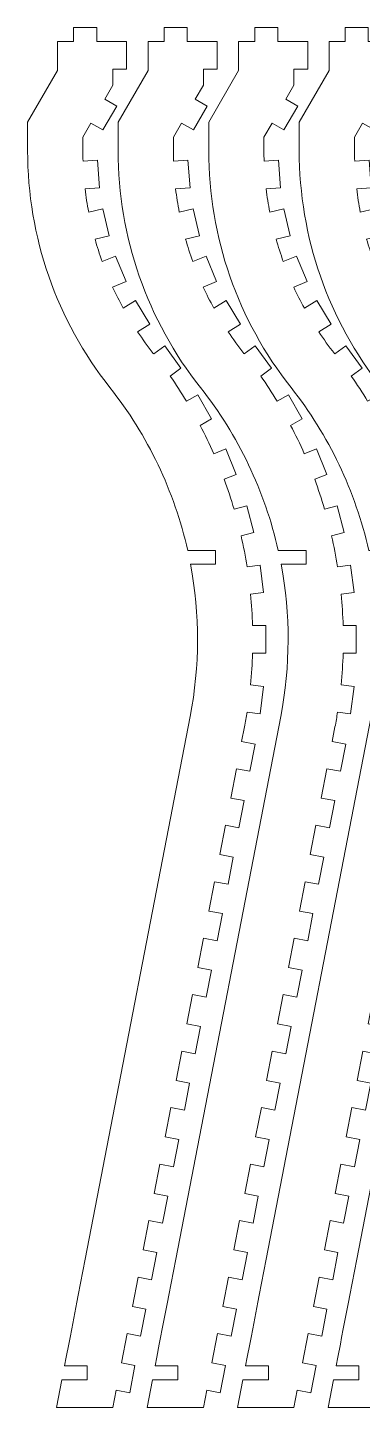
# Model space of a CAD drawing. Header units: millimetres. Extents: x -251 to 251, y -264 to 264.
# Drawn here: x -251.4 to -178.7, y -35.9 to 263.6 of the extents above; entities that cross this region are included whole.
import ezdxf

# ---------------------------------------------------------------- set-up
doc = ezdxf.new("R2010")
doc.units = ezdxf.units.MM
doc.header["$MEASUREMENT"] = 0
doc.layers.add('Camada 1', color=7, linetype='Continuous')

msp = doc.modelspace()

# ---------------------------------------------------------------- linework, layer by layer
at = {"layer": 'Camada 1', "lineweight": 20}
for points in [[(-202.5555, 133.7654), (-202.6234, 136.0421), (-202.769, 138.3157), (-202.9921, 140.5824), (-202.9921, 140.5824), (-202.9921, 140.5824), (-200.1659, 140.9465), (-200.1659, 140.9465), (-200.1659, 140.9465), (-200.1659, 140.9465), (-200.9325, 146.8973), (-200.9325, 146.8973), (-200.9325, 146.8973), (-200.9325, 146.8973), (-203.7587, 146.5333), (-203.7587, 146.5333), (-203.7587, 146.5333), (-204.1173, 148.7825), (-204.5527, 151.0188), (-205.0641, 153.2384), (-205.0641, 153.2384), (-205.0641, 153.2384), (-202.3078, 153.9611), (-202.3078, 153.9611), (-202.3078, 153.9611), (-202.3078, 153.9611), (-203.8297, 159.7649), (-203.8297, 159.7649), (-203.8297, 159.7649), (-203.8297, 159.7649), (-206.586, 159.0421), (-206.586, 159.0421), (-206.586, 159.0421), (-207.2296, 161.227), (-207.9476, 163.3892), (-208.7388, 165.525), (-208.7388, 165.525), (-208.7388, 165.525), (-206.0976, 166.5946), (-206.0976, 166.5946), (-206.0976, 166.5946), (-206.0976, 166.5946), (-208.3498, 172.1559), (-208.3498, 172.1559), (-208.3498, 172.1559), (-208.3498, 172.1559), (-210.9909, 171.0863), (-210.9909, 171.0863), (-210.9909, 171.0863), (-211.9088, 173.1708), (-212.8977, 175.2234), (-213.9557, 177.2404), (-213.9557, 177.2404), (-213.9557, 177.2404), (-211.4732, 178.6392), (-211.4732, 178.6392), (-211.4732, 178.6392), (-211.4732, 178.6392), (-214.4185, 183.8665), (-214.4185, 183.8665), (-214.4185, 183.8665), (-214.4185, 183.8665), (-216.9011, 182.4677), (-216.9011, 182.4677), (-216.9011, 182.4677), (-218.022, 184.3244), (-219.203, 186.1443), (-220.4422, 187.9242), (-220.4422, 187.9242), (-220.4422, 187.9242), (-218.1136, 189.6183), (-218.1136, 189.6183), (-218.1136, 189.6183), (-218.1136, 189.6183), (-221.6433, 194.4702), (-221.6433, 194.4702), (-221.6433, 194.4702), (-221.6433, 194.4702), (-224.0168, 192.7435), (-224.0168, 192.7435), (-224.0168, 192.7435), (-224.0491, 192.7845), (-224.0815, 192.8254), (-224.1139, 192.8664), (-224.1139, 192.8664), (-225.3139, 194.3818), (-226.4514, 195.9457), (-227.5234, 197.5542), (-227.5234, 197.5542), (-227.5234, 197.5542), (-224.8464, 199.1788), (-224.8464, 199.1788), (-224.8464, 199.1788), (-224.8464, 199.1788), (-227.9593, 204.3081), (-227.9593, 204.3081), (-227.9593, 204.3081), (-227.9593, 204.3081), (-230.6363, 202.6836), (-230.6363, 202.6836), (-230.6363, 202.6836), (-231.4589, 204.1785), (-232.2273, 205.7027), (-232.9398, 207.2531), (-232.9398, 207.2531), (-232.9398, 207.2531), (-230.0417, 208.439), (-230.0417, 208.439), (-230.0417, 208.439), (-230.0417, 208.439), (-232.3139, 213.9921), (-232.3139, 213.9921), (-232.3139, 213.9921), (-232.3139, 213.9921), (-235.212, 212.8063), (-235.212, 212.8063), (-235.212, 212.8063), (-235.7907, 214.4115), (-236.3111, 216.0371), (-236.7723, 217.68), (-236.7723, 217.68), (-236.7723, 217.68), (-233.7244, 218.3978), (-233.7244, 218.3978), (-233.7244, 218.3978), (-233.7244, 218.3978), (-235.0999, 224.238), (-235.0999, 224.238), (-235.0999, 224.238), (-235.0999, 224.238), (-238.1478, 223.5202), (-238.1478, 223.5202), (-238.1478, 223.5202), (-238.4683, 225.1962), (-238.728, 226.8832), (-238.9266, 228.5779), (-238.9266, 228.5779), (-238.9266, 228.5779), (-235.8038, 228.8102), (-235.8038, 228.8102), (-235.8038, 228.8102), (-235.8038, 228.8102), (-236.2488, 234.7936), (-236.2488, 234.7936), (-236.2488, 234.7936), (-236.2488, 234.7936), (-239.3715, 234.5614), (-239.3715, 234.5614), (-239.3715, 234.5614), (-239.3954, 235.3124), (-239.4074, 236.0636), (-239.4074, 236.815), (-239.4074, 236.815), (-239.4074, 236.815), (-239.4074, 239.815), (-239.4074, 239.815), (-239.4074, 239.815), (-239.4074, 239.815), (-237.6574, 242.8461), (-237.6574, 242.8461), (-237.6574, 242.8461), (-237.6574, 242.8461), (-235.0593, 241.3461), (-235.0593, 241.3461), (-235.0593, 241.3461), (-235.0593, 241.3461), (-232.0593, 246.5422), (-232.0593, 246.5422), (-232.0593, 246.5422), (-232.0593, 246.5422), (-234.6574, 248.0422), (-234.6574, 248.0422), (-234.6574, 248.0422), (-234.6574, 248.0422), (-232.9074, 251.0733), (-232.9074, 251.0733), (-232.9074, 251.0733), (-232.9074, 251.0733), (-232.9074, 254.5733), (-232.9074, 254.5733), (-232.9074, 254.5733), (-232.9074, 254.5733), (-229.9074, 254.5733), (-229.9074, 254.5733), (-229.9074, 254.5733), (-229.9074, 254.5733), (-229.9074, 260.5733), (-229.9074, 260.5733), (-229.9074, 260.5733), (-229.9074, 260.5733), (-236.4074, 260.5733), (-236.4074, 260.5733), (-236.4074, 260.5733), (-236.4074, 260.5733), (-236.4074, 263.5733), (-236.4074, 263.5733), (-236.4074, 263.5733), (-236.4074, 263.5733), (-241.4074, 263.5733), (-241.4074, 263.5733), (-241.4074, 263.5733), (-241.4074, 263.5733), (-241.4074, 260.5733), (-241.4074, 260.5733), (-241.4074, 260.5733), (-241.4074, 260.5733), (-244.9074, 260.5733), (-244.9074, 260.5733), (-244.9074, 260.5733), (-244.9074, 260.5733), (-244.9074, 254.2887), (-244.9074, 254.2887), (-244.9074, 254.2887), (-244.9074, 254.2887), (-251.4074, 243.0304), (-251.4074, 243.0304), (-251.4074, 243.0304), (-251.4074, 243.0304), (-251.4074, 236.815), (-251.4074, 236.815), (-251.4074, 236.815), (-251.4074, 218.1563), (-245.1048, 200.0447), (-233.5216, 185.4168), (-233.5216, 185.4168), (-225.3145, 175.0525), (-219.548, 162.9722), (-216.6506, 150.0733), (-216.6506, 150.0733), (-216.6506, 150.0733), (-210.589, 150.0733), (-210.589, 150.0733), (-210.589, 150.0733), (-210.589, 150.0733), (-210.589, 147.0733), (-210.589, 147.0733), (-210.589, 147.0733), (-210.589, 147.0733), (-216.0313, 147.0728), (-216.0313, 147.0728), (-216.0313, 147.0728), (-213.9773, 136.1663), (-214.005, 124.9696), (-216.1129, 114.0733), (-216.1129, 114.0733), (-216.1129, 114.0733), (-238.903, -3.738), (-238.903, -3.738), (-238.903, -3.738), (-238.903, -3.738), (-240.4168, -11.5635), (-240.4168, -11.5635), (-240.4168, -11.5635), (-240.4168, -11.5635), (-240.7157, -13.1086), (-240.7157, -13.1086), (-240.7157, -13.1086), (-240.7157, -13.1086), (-241.8324, -18.8808), (-241.8324, -18.8808), (-241.8324, -18.8808), (-241.8324, -18.8808), (-242.1941, -20.7507), (-242.1941, -20.7507), (-242.1941, -20.7507), (-242.1941, -20.7507), (-242.4747, -22.2012), (-242.4747, -22.2012), (-242.4747, -22.2012), (-242.4747, -22.2012), (-243.019, -25.0148), (-243.019, -25.0148), (-243.019, -25.0148), (-243.019, -25.0148), (-243.3888, -26.9267), (-243.3888, -26.9267), (-243.3888, -26.9267), (-243.3888, -26.9267), (-238.4544, -26.9267), (-238.4544, -26.9267), (-238.4544, -26.9267), (-238.4544, -26.9267), (-238.4544, -29.9267), (-238.4544, -29.9267), (-238.4544, -29.9267), (-238.4544, -29.9267), (-243.9692, -29.9267), (-243.9692, -29.9267), (-243.9692, -29.9267), (-243.9692, -29.9267), (-245.1299, -35.9267), (-245.1299, -35.9267), (-245.1299, -35.9267), (-245.1299, -35.9267), (-232.9074, -35.9267), (-232.9074, -35.9267), (-232.9074, -35.9267), (-232.9074, -35.9267), (-232.1799, -32.1661), (-232.1799, -32.1661), (-232.1799, -32.1661), (-232.1799, -32.1661), (-229.2345, -32.7359), (-229.2345, -32.7359), (-229.2345, -32.7359), (-229.2345, -32.7359), (-228.095, -26.8451), (-228.095, -26.8451), (-228.095, -26.8451), (-228.095, -26.8451), (-231.0404, -26.2753), (-231.0404, -26.2753), (-231.0404, -26.2753), (-231.0404, -26.2753), (-229.8079, -19.9044), (-229.8079, -19.9044), (-229.8079, -19.9044), (-229.8079, -19.9044), (-226.8625, -20.4742), (-226.8625, -20.4742), (-226.8625, -20.4742), (-226.8625, -20.4742), (-225.723, -14.5834), (-225.723, -14.5834), (-225.723, -14.5834), (-225.723, -14.5834), (-228.6684, -14.0136), (-228.6684, -14.0136), (-228.6684, -14.0136), (-228.6684, -14.0136), (-227.436, -7.6427), (-227.436, -7.6427), (-227.436, -7.6427), (-227.436, -7.6427), (-224.4906, -8.2125), (-224.4906, -8.2125), (-224.4906, -8.2125), (-224.4906, -8.2125), (-223.351, -2.3217), (-223.351, -2.3217), (-223.351, -2.3217), (-223.351, -2.3217), (-226.2964, -1.7519), (-226.2964, -1.7519), (-226.2964, -1.7519), (-226.2964, -1.7519), (-225.064, 4.619), (-225.064, 4.619), (-225.064, 4.619), (-225.064, 4.619), (-222.1186, 4.0492), (-222.1186, 4.0492), (-222.1186, 4.0492), (-222.1186, 4.0492), (-220.979, 9.94), (-220.979, 9.94), (-220.979, 9.94), (-220.979, 9.94), (-223.9244, 10.5098), (-223.9244, 10.5098), (-223.9244, 10.5098), (-223.9244, 10.5098), (-222.692, 16.8807), (-222.692, 16.8807), (-222.692, 16.8807), (-222.692, 16.8807), (-219.7466, 16.3109), (-219.7466, 16.3109), (-219.7466, 16.3109), (-219.7466, 16.3109), (-218.607, 22.2017), (-218.607, 22.2017), (-218.607, 22.2017), (-218.607, 22.2017), (-221.5524, 22.7715), (-221.5524, 22.7715), (-221.5524, 22.7715), (-221.5524, 22.7715), (-220.32, 29.1424), (-220.32, 29.1424), (-220.32, 29.1424), (-220.32, 29.1424), (-217.3746, 28.5726), (-217.3746, 28.5726), (-217.3746, 28.5726), (-217.3746, 28.5726), (-216.2351, 34.4634), (-216.2351, 34.4634), (-216.2351, 34.4634), (-216.2351, 34.4634), (-219.1804, 35.0332), (-219.1804, 35.0332), (-219.1804, 35.0332), (-219.1804, 35.0332), (-217.948, 41.4041), (-217.948, 41.4041), (-217.948, 41.4041), (-217.948, 41.4041), (-215.0026, 40.8343), (-215.0026, 40.8343), (-215.0026, 40.8343), (-215.0026, 40.8343), (-213.8631, 46.7251), (-213.8631, 46.7251), (-213.8631, 46.7251), (-213.8631, 46.7251), (-216.8085, 47.2949), (-216.8085, 47.2949), (-216.8085, 47.2949), (-216.8085, 47.2949), (-215.576, 53.6658), (-215.576, 53.6658), (-215.576, 53.6658), (-215.576, 53.6658), (-212.6306, 53.096), (-212.6306, 53.096), (-212.6306, 53.096), (-212.6306, 53.096), (-211.4911, 58.9868), (-211.4911, 58.9868), (-211.4911, 58.9868), (-211.4911, 58.9868), (-214.4365, 59.5566), (-214.4365, 59.5566), (-214.4365, 59.5566), (-214.4365, 59.5566), (-213.2041, 65.9275), (-213.2041, 65.9275), (-213.2041, 65.9275), (-213.2041, 65.9275), (-210.2587, 65.3577), (-210.2587, 65.3577), (-210.2587, 65.3577), (-210.2587, 65.3577), (-209.1191, 71.2485), (-209.1191, 71.2485), (-209.1191, 71.2485), (-209.1191, 71.2485), (-212.0645, 71.8183), (-212.0645, 71.8183), (-212.0645, 71.8183), (-212.0645, 71.8183), (-210.8321, 78.1892), (-210.8321, 78.1892), (-210.8321, 78.1892), (-210.8321, 78.1892), (-207.8867, 77.6194), (-207.8867, 77.6194), (-207.8867, 77.6194), (-207.8867, 77.6194), (-206.7471, 83.5102), (-206.7471, 83.5102), (-206.7471, 83.5102), (-206.7471, 83.5102), (-209.6925, 84.08), (-209.6925, 84.08), (-209.6925, 84.08), (-209.6925, 84.08), (-208.4601, 90.4509), (-208.4601, 90.4509), (-208.4601, 90.4509), (-208.4601, 90.4509), (-205.5147, 89.8811), (-205.5147, 89.8811), (-205.5147, 89.8811), (-205.5147, 89.8811), (-204.3751, 95.7719), (-204.3751, 95.7719), (-204.3751, 95.7719), (-204.3751, 95.7719), (-207.3205, 96.3417), (-207.3205, 96.3417), (-207.3205, 96.3417), (-207.3205, 96.3417), (-206.0881, 102.7126), (-206.0881, 102.7126), (-206.0881, 102.7126), (-206.0881, 102.7126), (-203.1427, 102.1428), (-203.1427, 102.1428), (-203.1427, 102.1428), (-203.1427, 102.1428), (-202.0032, 108.0336), (-202.0032, 108.0336), (-202.0032, 108.0336), (-202.0032, 108.0336), (-204.9485, 108.6033), (-204.9485, 108.6033), (-204.9485, 108.6033), (-204.9485, 108.6033), (-204.3313, 111.7942), (-204.3313, 111.7942), (-204.3313, 111.7942), (-204.1253, 112.859), (-203.9367, 113.9271), (-203.7654, 114.9981), (-203.7654, 114.9981), (-203.7654, 114.9981), (-200.9394, 114.6328), (-200.9394, 114.6328), (-200.9394, 114.6328), (-200.9394, 114.6328), (-200.1703, 120.5833), (-200.1703, 120.5833), (-200.1703, 120.5833), (-200.1703, 120.5833), (-202.9963, 120.9486), (-202.9963, 120.9486), (-202.9963, 120.9486), (-202.7722, 123.2152), (-202.6256, 125.4888), (-202.5568, 127.7654), (-202.5568, 127.7654), (-202.5568, 127.7654), (-199.7073, 127.7648), (-199.7073, 127.7648), (-199.7073, 127.7648), (-199.7073, 127.7648), (-199.706, 133.7648), (-199.706, 133.7648), (-199.706, 133.7648), (-199.706, 133.7648), (-202.5555, 133.7654), (-202.5555, 133.7654)], [(-182.8988, 133.7654), (-182.9667, 136.0421), (-183.1123, 138.3157), (-183.3354, 140.5824), (-183.3354, 140.5824), (-183.3354, 140.5824), (-180.5092, 140.9465), (-180.5092, 140.9465), (-180.5092, 140.9465), (-180.5092, 140.9465), (-181.2758, 146.8973), (-181.2758, 146.8973), (-181.2758, 146.8973), (-181.2758, 146.8973), (-184.102, 146.5333), (-184.102, 146.5333), (-184.102, 146.5333), (-184.4606, 148.7825), (-184.896, 151.0188), (-185.4074, 153.2384), (-185.4074, 153.2384), (-185.4074, 153.2384), (-182.6511, 153.9611), (-182.6511, 153.9611), (-182.6511, 153.9611), (-182.6511, 153.9611), (-184.173, 159.7649), (-184.173, 159.7649), (-184.173, 159.7649), (-184.173, 159.7649), (-186.9293, 159.0421), (-186.9293, 159.0421), (-186.9293, 159.0421), (-187.5729, 161.227), (-188.2909, 163.3892), (-189.0821, 165.525), (-189.0821, 165.525), (-189.0821, 165.525), (-186.4409, 166.5946), (-186.4409, 166.5946), (-186.4409, 166.5946), (-186.4409, 166.5946), (-188.6931, 172.1559), (-188.6931, 172.1559), (-188.6931, 172.1559), (-188.6931, 172.1559), (-191.3342, 171.0863), (-191.3342, 171.0863), (-191.3342, 171.0863), (-192.2521, 173.1708), (-193.241, 175.2234), (-194.299, 177.2404), (-194.299, 177.2404), (-194.299, 177.2404), (-191.8165, 178.6392), (-191.8165, 178.6392), (-191.8165, 178.6392), (-191.8165, 178.6392), (-194.7618, 183.8665), (-194.7618, 183.8665), (-194.7618, 183.8665), (-194.7618, 183.8665), (-197.2444, 182.4677), (-197.2444, 182.4677), (-197.2444, 182.4677), (-198.3653, 184.3244), (-199.5463, 186.1443), (-200.7855, 187.9242), (-200.7855, 187.9242), (-200.7855, 187.9242), (-198.4569, 189.6183), (-198.4569, 189.6183), (-198.4569, 189.6183), (-198.4569, 189.6183), (-201.9866, 194.4702), (-201.9866, 194.4702), (-201.9866, 194.4702), (-201.9866, 194.4702), (-204.3601, 192.7435), (-204.3601, 192.7435), (-204.3601, 192.7435), (-204.3924, 192.7845), (-204.4248, 192.8254), (-204.4572, 192.8664), (-204.4572, 192.8664), (-205.6572, 194.3818), (-206.7947, 195.9457), (-207.8667, 197.5542), (-207.8667, 197.5542), (-207.8667, 197.5542), (-205.1897, 199.1788), (-205.1897, 199.1788), (-205.1897, 199.1788), (-205.1897, 199.1788), (-208.3026, 204.3081), (-208.3026, 204.3081), (-208.3026, 204.3081), (-208.3026, 204.3081), (-210.9796, 202.6836), (-210.9796, 202.6836), (-210.9796, 202.6836), (-211.8022, 204.1785), (-212.5706, 205.7027), (-213.2831, 207.2531), (-213.2831, 207.2531), (-213.2831, 207.2531), (-210.385, 208.439), (-210.385, 208.439), (-210.385, 208.439), (-210.385, 208.439), (-212.6572, 213.9921), (-212.6572, 213.9921), (-212.6572, 213.9921), (-212.6572, 213.9921), (-215.5553, 212.8063), (-215.5553, 212.8063), (-215.5553, 212.8063), (-216.134, 214.4115), (-216.6544, 216.0371), (-217.1156, 217.68), (-217.1156, 217.68), (-217.1156, 217.68), (-214.0677, 218.3978), (-214.0677, 218.3978), (-214.0677, 218.3978), (-214.0677, 218.3978), (-215.4432, 224.238), (-215.4432, 224.238), (-215.4432, 224.238), (-215.4432, 224.238), (-218.4911, 223.5202), (-218.4911, 223.5202), (-218.4911, 223.5202), (-218.8116, 225.1962), (-219.0713, 226.8832), (-219.2699, 228.5779), (-219.2699, 228.5779), (-219.2699, 228.5779), (-216.1471, 228.8102), (-216.1471, 228.8102), (-216.1471, 228.8102), (-216.1471, 228.8102), (-216.5921, 234.7936), (-216.5921, 234.7936), (-216.5921, 234.7936), (-216.5921, 234.7936), (-219.7148, 234.5614), (-219.7148, 234.5614), (-219.7148, 234.5614), (-219.7387, 235.3124), (-219.7507, 236.0636), (-219.7507, 236.815), (-219.7507, 236.815), (-219.7507, 236.815), (-219.7507, 239.815), (-219.7507, 239.815), (-219.7507, 239.815), (-219.7507, 239.815), (-218.0007, 242.8461), (-218.0007, 242.8461), (-218.0007, 242.8461), (-218.0007, 242.8461), (-215.4026, 241.3461), (-215.4026, 241.3461), (-215.4026, 241.3461), (-215.4026, 241.3461), (-212.4026, 246.5422), (-212.4026, 246.5422), (-212.4026, 246.5422), (-212.4026, 246.5422), (-215.0007, 248.0422), (-215.0007, 248.0422), (-215.0007, 248.0422), (-215.0007, 248.0422), (-213.2507, 251.0733), (-213.2507, 251.0733), (-213.2507, 251.0733), (-213.2507, 251.0733), (-213.2507, 254.5733), (-213.2507, 254.5733), (-213.2507, 254.5733), (-213.2507, 254.5733), (-210.2507, 254.5733), (-210.2507, 254.5733), (-210.2507, 254.5733), (-210.2507, 254.5733), (-210.2507, 260.5733), (-210.2507, 260.5733), (-210.2507, 260.5733), (-210.2507, 260.5733), (-216.7507, 260.5733), (-216.7507, 260.5733), (-216.7507, 260.5733), (-216.7507, 260.5733), (-216.7507, 263.5733), (-216.7507, 263.5733), (-216.7507, 263.5733), (-216.7507, 263.5733), (-221.7507, 263.5733), (-221.7507, 263.5733), (-221.7507, 263.5733), (-221.7507, 263.5733), (-221.7507, 260.5733), (-221.7507, 260.5733), (-221.7507, 260.5733), (-221.7507, 260.5733), (-225.2507, 260.5733), (-225.2507, 260.5733), (-225.2507, 260.5733), (-225.2507, 260.5733), (-225.2507, 254.2887), (-225.2507, 254.2887), (-225.2507, 254.2887), (-225.2507, 254.2887), (-231.7507, 243.0304), (-231.7507, 243.0304), (-231.7507, 243.0304), (-231.7507, 243.0304), (-231.7507, 236.815), (-231.7507, 236.815), (-231.7507, 236.815), (-231.7507, 218.1563), (-225.4481, 200.0447), (-213.8649, 185.4168), (-213.8649, 185.4168), (-205.6578, 175.0525), (-199.8913, 162.9722), (-196.9939, 150.0733), (-196.9939, 150.0733), (-196.9939, 150.0733), (-190.9323, 150.0733), (-190.9323, 150.0733), (-190.9323, 150.0733), (-190.9323, 150.0733), (-190.9323, 147.0733), (-190.9323, 147.0733), (-190.9323, 147.0733), (-190.9323, 147.0733), (-196.3746, 147.0728), (-196.3746, 147.0728), (-196.3746, 147.0728), (-194.3206, 136.1663), (-194.3483, 124.9696), (-196.4562, 114.0733), (-196.4562, 114.0733), (-196.4562, 114.0733), (-219.2463, -3.738), (-219.2463, -3.738), (-219.2463, -3.738), (-219.2463, -3.738), (-220.7601, -11.5635), (-220.7601, -11.5635), (-220.7601, -11.5635), (-220.7601, -11.5635), (-221.059, -13.1086), (-221.059, -13.1086), (-221.059, -13.1086), (-221.059, -13.1086), (-222.1757, -18.8808), (-222.1757, -18.8808), (-222.1757, -18.8808), (-222.1757, -18.8808), (-222.5374, -20.7507), (-222.5374, -20.7507), (-222.5374, -20.7507), (-222.5374, -20.7507), (-222.818, -22.2012), (-222.818, -22.2012), (-222.818, -22.2012), (-222.818, -22.2012), (-223.3623, -25.0148), (-223.3623, -25.0148), (-223.3623, -25.0148), (-223.3623, -25.0148), (-223.7321, -26.9267), (-223.7321, -26.9267), (-223.7321, -26.9267), (-223.7321, -26.9267), (-218.7977, -26.9267), (-218.7977, -26.9267), (-218.7977, -26.9267), (-218.7977, -26.9267), (-218.7977, -29.9267), (-218.7977, -29.9267), (-218.7977, -29.9267), (-218.7977, -29.9267), (-224.3125, -29.9267), (-224.3125, -29.9267), (-224.3125, -29.9267), (-224.3125, -29.9267), (-225.4732, -35.9267), (-225.4732, -35.9267), (-225.4732, -35.9267), (-225.4732, -35.9267), (-213.2507, -35.9267), (-213.2507, -35.9267), (-213.2507, -35.9267), (-213.2507, -35.9267), (-212.5232, -32.1661), (-212.5232, -32.1661), (-212.5232, -32.1661), (-212.5232, -32.1661), (-209.5778, -32.7359), (-209.5778, -32.7359), (-209.5778, -32.7359), (-209.5778, -32.7359), (-208.4383, -26.8451), (-208.4383, -26.8451), (-208.4383, -26.8451), (-208.4383, -26.8451), (-211.3837, -26.2753), (-211.3837, -26.2753), (-211.3837, -26.2753), (-211.3837, -26.2753), (-210.1512, -19.9044), (-210.1512, -19.9044), (-210.1512, -19.9044), (-210.1512, -19.9044), (-207.2058, -20.4742), (-207.2058, -20.4742), (-207.2058, -20.4742), (-207.2058, -20.4742), (-206.0663, -14.5834), (-206.0663, -14.5834), (-206.0663, -14.5834), (-206.0663, -14.5834), (-209.0117, -14.0136), (-209.0117, -14.0136), (-209.0117, -14.0136), (-209.0117, -14.0136), (-207.7793, -7.6427), (-207.7793, -7.6427), (-207.7793, -7.6427), (-207.7793, -7.6427), (-204.8339, -8.2125), (-204.8339, -8.2125), (-204.8339, -8.2125), (-204.8339, -8.2125), (-203.6943, -2.3217), (-203.6943, -2.3217), (-203.6943, -2.3217), (-203.6943, -2.3217), (-206.6397, -1.7519), (-206.6397, -1.7519), (-206.6397, -1.7519), (-206.6397, -1.7519), (-205.4073, 4.619), (-205.4073, 4.619), (-205.4073, 4.619), (-205.4073, 4.619), (-202.4619, 4.0492), (-202.4619, 4.0492), (-202.4619, 4.0492), (-202.4619, 4.0492), (-201.3223, 9.94), (-201.3223, 9.94), (-201.3223, 9.94), (-201.3223, 9.94), (-204.2677, 10.5098), (-204.2677, 10.5098), (-204.2677, 10.5098), (-204.2677, 10.5098), (-203.0353, 16.8807), (-203.0353, 16.8807), (-203.0353, 16.8807), (-203.0353, 16.8807), (-200.0899, 16.3109), (-200.0899, 16.3109), (-200.0899, 16.3109), (-200.0899, 16.3109), (-198.9503, 22.2017), (-198.9503, 22.2017), (-198.9503, 22.2017), (-198.9503, 22.2017), (-201.8957, 22.7715), (-201.8957, 22.7715), (-201.8957, 22.7715), (-201.8957, 22.7715), (-200.6633, 29.1424), (-200.6633, 29.1424), (-200.6633, 29.1424), (-200.6633, 29.1424), (-197.7179, 28.5726), (-197.7179, 28.5726), (-197.7179, 28.5726), (-197.7179, 28.5726), (-196.5784, 34.4634), (-196.5784, 34.4634), (-196.5784, 34.4634), (-196.5784, 34.4634), (-199.5237, 35.0332), (-199.5237, 35.0332), (-199.5237, 35.0332), (-199.5237, 35.0332), (-198.2913, 41.4041), (-198.2913, 41.4041), (-198.2913, 41.4041), (-198.2913, 41.4041), (-195.3459, 40.8343), (-195.3459, 40.8343), (-195.3459, 40.8343), (-195.3459, 40.8343), (-194.2064, 46.7251), (-194.2064, 46.7251), (-194.2064, 46.7251), (-194.2064, 46.7251), (-197.1518, 47.2949), (-197.1518, 47.2949), (-197.1518, 47.2949), (-197.1518, 47.2949), (-195.9193, 53.6658), (-195.9193, 53.6658), (-195.9193, 53.6658), (-195.9193, 53.6658), (-192.9739, 53.096), (-192.9739, 53.096), (-192.9739, 53.096), (-192.9739, 53.096), (-191.8344, 58.9868), (-191.8344, 58.9868), (-191.8344, 58.9868), (-191.8344, 58.9868), (-194.7798, 59.5566), (-194.7798, 59.5566), (-194.7798, 59.5566), (-194.7798, 59.5566), (-193.5474, 65.9275), (-193.5474, 65.9275), (-193.5474, 65.9275), (-193.5474, 65.9275), (-190.602, 65.3577), (-190.602, 65.3577), (-190.602, 65.3577), (-190.602, 65.3577), (-189.4624, 71.2485), (-189.4624, 71.2485), (-189.4624, 71.2485), (-189.4624, 71.2485), (-192.4078, 71.8183), (-192.4078, 71.8183), (-192.4078, 71.8183), (-192.4078, 71.8183), (-191.1754, 78.1892), (-191.1754, 78.1892), (-191.1754, 78.1892), (-191.1754, 78.1892), (-188.23, 77.6194), (-188.23, 77.6194), (-188.23, 77.6194), (-188.23, 77.6194), (-187.0904, 83.5102), (-187.0904, 83.5102), (-187.0904, 83.5102), (-187.0904, 83.5102), (-190.0358, 84.08), (-190.0358, 84.08), (-190.0358, 84.08), (-190.0358, 84.08), (-188.8034, 90.4509), (-188.8034, 90.4509), (-188.8034, 90.4509), (-188.8034, 90.4509), (-185.858, 89.8811), (-185.858, 89.8811), (-185.858, 89.8811), (-185.858, 89.8811), (-184.7184, 95.7719), (-184.7184, 95.7719), (-184.7184, 95.7719), (-184.7184, 95.7719), (-187.6638, 96.3417), (-187.6638, 96.3417), (-187.6638, 96.3417), (-187.6638, 96.3417), (-186.4314, 102.7126), (-186.4314, 102.7126), (-186.4314, 102.7126), (-186.4314, 102.7126), (-183.486, 102.1428), (-183.486, 102.1428), (-183.486, 102.1428), (-183.486, 102.1428), (-182.3465, 108.0336), (-182.3465, 108.0336), (-182.3465, 108.0336), (-182.3465, 108.0336), (-185.2918, 108.6033), (-185.2918, 108.6033), (-185.2918, 108.6033), (-185.2918, 108.6033), (-184.6746, 111.7942), (-184.6746, 111.7942), (-184.6746, 111.7942), (-184.4686, 112.859), (-184.28, 113.9271), (-184.1087, 114.9981), (-184.1087, 114.9981), (-184.1087, 114.9981), (-181.2827, 114.6328), (-181.2827, 114.6328), (-181.2827, 114.6328), (-181.2827, 114.6328), (-180.5136, 120.5833), (-180.5136, 120.5833), (-180.5136, 120.5833), (-180.5136, 120.5833), (-183.3396, 120.9486), (-183.3396, 120.9486), (-183.3396, 120.9486), (-183.1155, 123.2152), (-182.9689, 125.4888), (-182.9001, 127.7654), (-182.9001, 127.7654), (-182.9001, 127.7654), (-180.0506, 127.7648), (-180.0506, 127.7648), (-180.0506, 127.7648), (-180.0506, 127.7648), (-180.0493, 133.7648), (-180.0493, 133.7648), (-180.0493, 133.7648), (-180.0493, 133.7648), (-182.8988, 133.7654), (-182.8988, 133.7654)], [(-163.2421, 133.7654), (-163.31, 136.0421), (-163.4556, 138.3157), (-163.6787, 140.5824), (-163.6787, 140.5824), (-163.6787, 140.5824), (-160.8525, 140.9465), (-160.8525, 140.9465), (-160.8525, 140.9465), (-160.8525, 140.9465), (-161.6191, 146.8973), (-161.6191, 146.8973), (-161.6191, 146.8973), (-161.6191, 146.8973), (-164.4453, 146.5333), (-164.4453, 146.5333), (-164.4453, 146.5333), (-164.8039, 148.7825), (-165.2393, 151.0188), (-165.7507, 153.2384), (-165.7507, 153.2384), (-165.7507, 153.2384), (-162.9944, 153.9611), (-162.9944, 153.9611), (-162.9944, 153.9611), (-162.9944, 153.9611), (-164.5163, 159.7649), (-164.5163, 159.7649), (-164.5163, 159.7649), (-164.5163, 159.7649), (-167.2726, 159.0421), (-167.2726, 159.0421), (-167.2726, 159.0421), (-167.9162, 161.227), (-168.6342, 163.3892), (-169.4254, 165.525), (-169.4254, 165.525), (-169.4254, 165.525), (-166.7842, 166.5946), (-166.7842, 166.5946), (-166.7842, 166.5946), (-166.7842, 166.5946), (-169.0364, 172.1559), (-169.0364, 172.1559), (-169.0364, 172.1559), (-169.0364, 172.1559), (-171.6775, 171.0863), (-171.6775, 171.0863), (-171.6775, 171.0863), (-172.5954, 173.1708), (-173.5843, 175.2234), (-174.6423, 177.2404), (-174.6423, 177.2404), (-174.6423, 177.2404), (-172.1598, 178.6392), (-172.1598, 178.6392), (-172.1598, 178.6392), (-172.1598, 178.6392), (-175.1051, 183.8665), (-175.1051, 183.8665), (-175.1051, 183.8665), (-175.1051, 183.8665), (-177.5877, 182.4677), (-177.5877, 182.4677), (-177.5877, 182.4677), (-178.7086, 184.3244), (-179.8896, 186.1443), (-181.1288, 187.9242), (-181.1288, 187.9242), (-181.1288, 187.9242), (-178.8002, 189.6183), (-178.8002, 189.6183), (-178.8002, 189.6183), (-178.8002, 189.6183), (-182.3299, 194.4702), (-182.3299, 194.4702), (-182.3299, 194.4702), (-182.3299, 194.4702), (-184.7034, 192.7435), (-184.7034, 192.7435), (-184.7034, 192.7435), (-184.7357, 192.7845), (-184.7681, 192.8254), (-184.8005, 192.8664), (-184.8005, 192.8664), (-186.0005, 194.3818), (-187.138, 195.9457), (-188.21, 197.5542), (-188.21, 197.5542), (-188.21, 197.5542), (-185.533, 199.1788), (-185.533, 199.1788), (-185.533, 199.1788), (-185.533, 199.1788), (-188.6459, 204.3081), (-188.6459, 204.3081), (-188.6459, 204.3081), (-188.6459, 204.3081), (-191.3229, 202.6836), (-191.3229, 202.6836), (-191.3229, 202.6836), (-192.1455, 204.1785), (-192.9139, 205.7027), (-193.6264, 207.2531), (-193.6264, 207.2531), (-193.6264, 207.2531), (-190.7283, 208.439), (-190.7283, 208.439), (-190.7283, 208.439), (-190.7283, 208.439), (-193.0005, 213.9921), (-193.0005, 213.9921), (-193.0005, 213.9921), (-193.0005, 213.9921), (-195.8986, 212.8063), (-195.8986, 212.8063), (-195.8986, 212.8063), (-196.4773, 214.4115), (-196.9977, 216.0371), (-197.4589, 217.68), (-197.4589, 217.68), (-197.4589, 217.68), (-194.411, 218.3978), (-194.411, 218.3978), (-194.411, 218.3978), (-194.411, 218.3978), (-195.7865, 224.238), (-195.7865, 224.238), (-195.7865, 224.238), (-195.7865, 224.238), (-198.8344, 223.5202), (-198.8344, 223.5202), (-198.8344, 223.5202), (-199.1549, 225.1962), (-199.4146, 226.8832), (-199.6132, 228.5779), (-199.6132, 228.5779), (-199.6132, 228.5779), (-196.4904, 228.8102), (-196.4904, 228.8102), (-196.4904, 228.8102), (-196.4904, 228.8102), (-196.9354, 234.7936), (-196.9354, 234.7936), (-196.9354, 234.7936), (-196.9354, 234.7936), (-200.0581, 234.5614), (-200.0581, 234.5614), (-200.0581, 234.5614), (-200.082, 235.3124), (-200.094, 236.0636), (-200.094, 236.815), (-200.094, 236.815), (-200.094, 236.815), (-200.094, 239.815), (-200.094, 239.815), (-200.094, 239.815), (-200.094, 239.815), (-198.344, 242.8461), (-198.344, 242.8461), (-198.344, 242.8461), (-198.344, 242.8461), (-195.7459, 241.3461), (-195.7459, 241.3461), (-195.7459, 241.3461), (-195.7459, 241.3461), (-192.7459, 246.5422), (-192.7459, 246.5422), (-192.7459, 246.5422), (-192.7459, 246.5422), (-195.344, 248.0422), (-195.344, 248.0422), (-195.344, 248.0422), (-195.344, 248.0422), (-193.594, 251.0733), (-193.594, 251.0733), (-193.594, 251.0733), (-193.594, 251.0733), (-193.594, 254.5733), (-193.594, 254.5733), (-193.594, 254.5733), (-193.594, 254.5733), (-190.594, 254.5733), (-190.594, 254.5733), (-190.594, 254.5733), (-190.594, 254.5733), (-190.594, 260.5733), (-190.594, 260.5733), (-190.594, 260.5733), (-190.594, 260.5733), (-197.094, 260.5733), (-197.094, 260.5733), (-197.094, 260.5733), (-197.094, 260.5733), (-197.094, 263.5733), (-197.094, 263.5733), (-197.094, 263.5733), (-197.094, 263.5733), (-202.094, 263.5733), (-202.094, 263.5733), (-202.094, 263.5733), (-202.094, 263.5733), (-202.094, 260.5733), (-202.094, 260.5733), (-202.094, 260.5733), (-202.094, 260.5733), (-205.594, 260.5733), (-205.594, 260.5733), (-205.594, 260.5733), (-205.594, 260.5733), (-205.594, 254.2887), (-205.594, 254.2887), (-205.594, 254.2887), (-205.594, 254.2887), (-212.094, 243.0304), (-212.094, 243.0304), (-212.094, 243.0304), (-212.094, 243.0304), (-212.094, 236.815), (-212.094, 236.815), (-212.094, 236.815), (-212.094, 218.1563), (-205.7914, 200.0447), (-194.2082, 185.4168), (-194.2082, 185.4168), (-186.0011, 175.0525), (-180.2346, 162.9722), (-177.3372, 150.0733), (-177.3372, 150.0733), (-177.3372, 150.0733), (-171.2756, 150.0733), (-171.2756, 150.0733), (-171.2756, 150.0733), (-171.2756, 150.0733), (-171.2756, 147.0733), (-171.2756, 147.0733), (-171.2756, 147.0733), (-171.2756, 147.0733), (-176.7179, 147.0728), (-176.7179, 147.0728), (-176.7179, 147.0728), (-174.6639, 136.1663), (-174.6916, 124.9696), (-176.7995, 114.0733), (-176.7995, 114.0733), (-176.7995, 114.0733), (-199.5896, -3.738), (-199.5896, -3.738), (-199.5896, -3.738), (-199.5896, -3.738), (-201.1034, -11.5635), (-201.1034, -11.5635), (-201.1034, -11.5635), (-201.1034, -11.5635), (-201.4023, -13.1086), (-201.4023, -13.1086), (-201.4023, -13.1086), (-201.4023, -13.1086), (-202.519, -18.8808), (-202.519, -18.8808), (-202.519, -18.8808), (-202.519, -18.8808), (-202.8807, -20.7507), (-202.8807, -20.7507), (-202.8807, -20.7507), (-202.8807, -20.7507), (-203.1613, -22.2012), (-203.1613, -22.2012), (-203.1613, -22.2012), (-203.1613, -22.2012), (-203.7056, -25.0148), (-203.7056, -25.0148), (-203.7056, -25.0148), (-203.7056, -25.0148), (-204.0754, -26.9267), (-204.0754, -26.9267), (-204.0754, -26.9267), (-204.0754, -26.9267), (-199.141, -26.9267), (-199.141, -26.9267), (-199.141, -26.9267), (-199.141, -26.9267), (-199.141, -29.9267), (-199.141, -29.9267), (-199.141, -29.9267), (-199.141, -29.9267), (-204.6558, -29.9267), (-204.6558, -29.9267), (-204.6558, -29.9267), (-204.6558, -29.9267), (-205.8165, -35.9267), (-205.8165, -35.9267), (-205.8165, -35.9267), (-205.8165, -35.9267), (-193.594, -35.9267), (-193.594, -35.9267), (-193.594, -35.9267), (-193.594, -35.9267), (-192.8665, -32.1661), (-192.8665, -32.1661), (-192.8665, -32.1661), (-192.8665, -32.1661), (-189.9211, -32.7359), (-189.9211, -32.7359), (-189.9211, -32.7359), (-189.9211, -32.7359), (-188.7816, -26.8451), (-188.7816, -26.8451), (-188.7816, -26.8451), (-188.7816, -26.8451), (-191.727, -26.2753), (-191.727, -26.2753), (-191.727, -26.2753), (-191.727, -26.2753), (-190.4945, -19.9044), (-190.4945, -19.9044), (-190.4945, -19.9044), (-190.4945, -19.9044), (-187.5491, -20.4742), (-187.5491, -20.4742), (-187.5491, -20.4742), (-187.5491, -20.4742), (-186.4096, -14.5834), (-186.4096, -14.5834), (-186.4096, -14.5834), (-186.4096, -14.5834), (-189.355, -14.0136), (-189.355, -14.0136), (-189.355, -14.0136), (-189.355, -14.0136), (-188.1226, -7.6427), (-188.1226, -7.6427), (-188.1226, -7.6427), (-188.1226, -7.6427), (-185.1772, -8.2125), (-185.1772, -8.2125), (-185.1772, -8.2125), (-185.1772, -8.2125), (-184.0376, -2.3217), (-184.0376, -2.3217), (-184.0376, -2.3217), (-184.0376, -2.3217), (-186.983, -1.7519), (-186.983, -1.7519), (-186.983, -1.7519), (-186.983, -1.7519), (-185.7506, 4.619), (-185.7506, 4.619), (-185.7506, 4.619), (-185.7506, 4.619), (-182.8052, 4.0492), (-182.8052, 4.0492), (-182.8052, 4.0492), (-182.8052, 4.0492), (-181.6656, 9.94), (-181.6656, 9.94), (-181.6656, 9.94), (-181.6656, 9.94), (-184.611, 10.5098), (-184.611, 10.5098), (-184.611, 10.5098), (-184.611, 10.5098), (-183.3786, 16.8807), (-183.3786, 16.8807), (-183.3786, 16.8807), (-183.3786, 16.8807), (-180.4332, 16.3109), (-180.4332, 16.3109), (-180.4332, 16.3109), (-180.4332, 16.3109), (-179.2936, 22.2017), (-179.2936, 22.2017), (-179.2936, 22.2017), (-179.2936, 22.2017), (-182.239, 22.7715), (-182.239, 22.7715), (-182.239, 22.7715), (-182.239, 22.7715), (-181.0066, 29.1424), (-181.0066, 29.1424), (-181.0066, 29.1424), (-181.0066, 29.1424), (-178.0612, 28.5726), (-178.0612, 28.5726), (-178.0612, 28.5726), (-178.0612, 28.5726), (-176.9217, 34.4634), (-176.9217, 34.4634), (-176.9217, 34.4634), (-176.9217, 34.4634), (-179.867, 35.0332), (-179.867, 35.0332), (-179.867, 35.0332), (-179.867, 35.0332), (-178.6346, 41.4041), (-178.6346, 41.4041), (-178.6346, 41.4041), (-178.6346, 41.4041), (-175.6892, 40.8343), (-175.6892, 40.8343), (-175.6892, 40.8343), (-175.6892, 40.8343), (-174.5497, 46.7251), (-174.5497, 46.7251), (-174.5497, 46.7251), (-174.5497, 46.7251), (-177.4951, 47.2949), (-177.4951, 47.2949), (-177.4951, 47.2949), (-177.4951, 47.2949), (-176.2626, 53.6658), (-176.2626, 53.6658), (-176.2626, 53.6658), (-176.2626, 53.6658), (-173.3172, 53.096), (-173.3172, 53.096), (-173.3172, 53.096), (-173.3172, 53.096), (-172.1777, 58.9868), (-172.1777, 58.9868), (-172.1777, 58.9868), (-172.1777, 58.9868), (-175.1231, 59.5566), (-175.1231, 59.5566), (-175.1231, 59.5566), (-175.1231, 59.5566), (-173.8907, 65.9275), (-173.8907, 65.9275), (-173.8907, 65.9275), (-173.8907, 65.9275), (-170.9453, 65.3577), (-170.9453, 65.3577), (-170.9453, 65.3577), (-170.9453, 65.3577), (-169.8057, 71.2485), (-169.8057, 71.2485), (-169.8057, 71.2485), (-169.8057, 71.2485), (-172.7511, 71.8183), (-172.7511, 71.8183), (-172.7511, 71.8183), (-172.7511, 71.8183), (-171.5187, 78.1892), (-171.5187, 78.1892), (-171.5187, 78.1892), (-171.5187, 78.1892), (-168.5733, 77.6194), (-168.5733, 77.6194), (-168.5733, 77.6194), (-168.5733, 77.6194), (-167.4337, 83.5102), (-167.4337, 83.5102), (-167.4337, 83.5102), (-167.4337, 83.5102), (-170.3791, 84.08), (-170.3791, 84.08), (-170.3791, 84.08), (-170.3791, 84.08), (-169.1467, 90.4509), (-169.1467, 90.4509), (-169.1467, 90.4509), (-169.1467, 90.4509), (-166.2013, 89.8811), (-166.2013, 89.8811), (-166.2013, 89.8811), (-166.2013, 89.8811), (-165.0617, 95.7719), (-165.0617, 95.7719), (-165.0617, 95.7719), (-165.0617, 95.7719), (-168.0071, 96.3417), (-168.0071, 96.3417), (-168.0071, 96.3417), (-168.0071, 96.3417), (-166.7747, 102.7126), (-166.7747, 102.7126), (-166.7747, 102.7126), (-166.7747, 102.7126), (-163.8293, 102.1428), (-163.8293, 102.1428), (-163.8293, 102.1428), (-163.8293, 102.1428), (-162.6898, 108.0336), (-162.6898, 108.0336), (-162.6898, 108.0336), (-162.6898, 108.0336), (-165.6351, 108.6033), (-165.6351, 108.6033), (-165.6351, 108.6033), (-165.6351, 108.6033), (-165.0179, 111.7942), (-165.0179, 111.7942), (-165.0179, 111.7942), (-164.8119, 112.859), (-164.6233, 113.9271), (-164.452, 114.9981), (-164.452, 114.9981), (-164.452, 114.9981), (-161.626, 114.6328), (-161.626, 114.6328), (-161.626, 114.6328), (-161.626, 114.6328), (-160.8569, 120.5833), (-160.8569, 120.5833), (-160.8569, 120.5833), (-160.8569, 120.5833), (-163.6829, 120.9486), (-163.6829, 120.9486), (-163.6829, 120.9486), (-163.4588, 123.2152), (-163.3122, 125.4888), (-163.2434, 127.7654), (-163.2434, 127.7654), (-163.2434, 127.7654), (-160.3939, 127.7648), (-160.3939, 127.7648), (-160.3939, 127.7648), (-160.3939, 127.7648), (-160.3926, 133.7648), (-160.3926, 133.7648), (-160.3926, 133.7648), (-160.3926, 133.7648), (-163.2421, 133.7654), (-163.2421, 133.7654)], [(-143.5854, 133.7654), (-143.6533, 136.0421), (-143.7989, 138.3157), (-144.022, 140.5824), (-144.022, 140.5824), (-144.022, 140.5824), (-141.1958, 140.9465), (-141.1958, 140.9465), (-141.1958, 140.9465), (-141.1958, 140.9465), (-141.9624, 146.8973), (-141.9624, 146.8973), (-141.9624, 146.8973), (-141.9624, 146.8973), (-144.7886, 146.5333), (-144.7886, 146.5333), (-144.7886, 146.5333), (-145.1472, 148.7825), (-145.5826, 151.0188), (-146.094, 153.2384), (-146.094, 153.2384), (-146.094, 153.2384), (-143.3377, 153.9611), (-143.3377, 153.9611), (-143.3377, 153.9611), (-143.3377, 153.9611), (-144.8596, 159.7649), (-144.8596, 159.7649), (-144.8596, 159.7649), (-144.8596, 159.7649), (-147.6159, 159.0421), (-147.6159, 159.0421), (-147.6159, 159.0421), (-148.2595, 161.227), (-148.9775, 163.3892), (-149.7687, 165.525), (-149.7687, 165.525), (-149.7687, 165.525), (-147.1275, 166.5946), (-147.1275, 166.5946), (-147.1275, 166.5946), (-147.1275, 166.5946), (-149.3797, 172.1559), (-149.3797, 172.1559), (-149.3797, 172.1559), (-149.3797, 172.1559), (-152.0208, 171.0863), (-152.0208, 171.0863), (-152.0208, 171.0863), (-152.9387, 173.1708), (-153.9276, 175.2234), (-154.9856, 177.2404), (-154.9856, 177.2404), (-154.9856, 177.2404), (-152.5031, 178.6392), (-152.5031, 178.6392), (-152.5031, 178.6392), (-152.5031, 178.6392), (-155.4484, 183.8665), (-155.4484, 183.8665), (-155.4484, 183.8665), (-155.4484, 183.8665), (-157.931, 182.4677), (-157.931, 182.4677), (-157.931, 182.4677), (-159.0519, 184.3244), (-160.2329, 186.1443), (-161.4721, 187.9242), (-161.4721, 187.9242), (-161.4721, 187.9242), (-159.1435, 189.6183), (-159.1435, 189.6183), (-159.1435, 189.6183), (-159.1435, 189.6183), (-162.6732, 194.4702), (-162.6732, 194.4702), (-162.6732, 194.4702), (-162.6732, 194.4702), (-165.0467, 192.7435), (-165.0467, 192.7435), (-165.0467, 192.7435), (-165.079, 192.7845), (-165.1114, 192.8254), (-165.1438, 192.8664), (-165.1438, 192.8664), (-166.3438, 194.3818), (-167.4813, 195.9457), (-168.5533, 197.5542), (-168.5533, 197.5542), (-168.5533, 197.5542), (-165.8763, 199.1788), (-165.8763, 199.1788), (-165.8763, 199.1788), (-165.8763, 199.1788), (-168.9892, 204.3081), (-168.9892, 204.3081), (-168.9892, 204.3081), (-168.9892, 204.3081), (-171.6662, 202.6836), (-171.6662, 202.6836), (-171.6662, 202.6836), (-172.4888, 204.1785), (-173.2572, 205.7027), (-173.9697, 207.2531), (-173.9697, 207.2531), (-173.9697, 207.2531), (-171.0716, 208.439), (-171.0716, 208.439), (-171.0716, 208.439), (-171.0716, 208.439), (-173.3438, 213.9921), (-173.3438, 213.9921), (-173.3438, 213.9921), (-173.3438, 213.9921), (-176.2419, 212.8063), (-176.2419, 212.8063), (-176.2419, 212.8063), (-176.8206, 214.4115), (-177.341, 216.0371), (-177.8022, 217.68), (-177.8022, 217.68), (-177.8022, 217.68), (-174.7543, 218.3978), (-174.7543, 218.3978), (-174.7543, 218.3978), (-174.7543, 218.3978), (-176.1298, 224.238), (-176.1298, 224.238), (-176.1298, 224.238), (-176.1298, 224.238), (-179.1777, 223.5202), (-179.1777, 223.5202), (-179.1777, 223.5202), (-179.4982, 225.1962), (-179.7579, 226.8832), (-179.9565, 228.5779), (-179.9565, 228.5779), (-179.9565, 228.5779), (-176.8337, 228.8102), (-176.8337, 228.8102), (-176.8337, 228.8102), (-176.8337, 228.8102), (-177.2787, 234.7936), (-177.2787, 234.7936), (-177.2787, 234.7936), (-177.2787, 234.7936), (-180.4014, 234.5614), (-180.4014, 234.5614), (-180.4014, 234.5614), (-180.4253, 235.3124), (-180.4373, 236.0636), (-180.4373, 236.815), (-180.4373, 236.815), (-180.4373, 236.815), (-180.4373, 239.815), (-180.4373, 239.815), (-180.4373, 239.815), (-180.4373, 239.815), (-178.6873, 242.8461), (-178.6873, 242.8461), (-178.6873, 242.8461), (-178.6873, 242.8461), (-176.0892, 241.3461), (-176.0892, 241.3461), (-176.0892, 241.3461), (-176.0892, 241.3461), (-173.0892, 246.5422), (-173.0892, 246.5422), (-173.0892, 246.5422), (-173.0892, 246.5422), (-175.6873, 248.0422), (-175.6873, 248.0422), (-175.6873, 248.0422), (-175.6873, 248.0422), (-173.9373, 251.0733), (-173.9373, 251.0733), (-173.9373, 251.0733), (-173.9373, 251.0733), (-173.9373, 254.5733), (-173.9373, 254.5733), (-173.9373, 254.5733), (-173.9373, 254.5733), (-170.9373, 254.5733), (-170.9373, 254.5733), (-170.9373, 254.5733), (-170.9373, 254.5733), (-170.9373, 260.5733), (-170.9373, 260.5733), (-170.9373, 260.5733), (-170.9373, 260.5733), (-177.4373, 260.5733), (-177.4373, 260.5733), (-177.4373, 260.5733), (-177.4373, 260.5733), (-177.4373, 263.5733), (-177.4373, 263.5733), (-177.4373, 263.5733), (-177.4373, 263.5733), (-182.4373, 263.5733), (-182.4373, 263.5733), (-182.4373, 263.5733), (-182.4373, 263.5733), (-182.4373, 260.5733), (-182.4373, 260.5733), (-182.4373, 260.5733), (-182.4373, 260.5733), (-185.9373, 260.5733), (-185.9373, 260.5733), (-185.9373, 260.5733), (-185.9373, 260.5733), (-185.9373, 254.2887), (-185.9373, 254.2887), (-185.9373, 254.2887), (-185.9373, 254.2887), (-192.4373, 243.0304), (-192.4373, 243.0304), (-192.4373, 243.0304), (-192.4373, 243.0304), (-192.4373, 236.815), (-192.4373, 236.815), (-192.4373, 236.815), (-192.4373, 218.1563), (-186.1347, 200.0447), (-174.5515, 185.4168), (-174.5515, 185.4168), (-166.3444, 175.0525), (-160.5779, 162.9722), (-157.6805, 150.0733), (-157.6805, 150.0733), (-157.6805, 150.0733), (-151.6189, 150.0733), (-151.6189, 150.0733), (-151.6189, 150.0733), (-151.6189, 150.0733), (-151.6189, 147.0733), (-151.6189, 147.0733), (-151.6189, 147.0733), (-151.6189, 147.0733), (-157.0612, 147.0728), (-157.0612, 147.0728), (-157.0612, 147.0728), (-155.0072, 136.1663), (-155.0349, 124.9696), (-157.1428, 114.0733), (-157.1428, 114.0733), (-157.1428, 114.0733), (-179.9329, -3.738), (-179.9329, -3.738), (-179.9329, -3.738), (-179.9329, -3.738), (-181.4467, -11.5635), (-181.4467, -11.5635), (-181.4467, -11.5635), (-181.4467, -11.5635), (-181.7456, -13.1086), (-181.7456, -13.1086), (-181.7456, -13.1086), (-181.7456, -13.1086), (-182.8623, -18.8808), (-182.8623, -18.8808), (-182.8623, -18.8808), (-182.8623, -18.8808), (-183.224, -20.7507), (-183.224, -20.7507), (-183.224, -20.7507), (-183.224, -20.7507), (-183.5046, -22.2012), (-183.5046, -22.2012), (-183.5046, -22.2012), (-183.5046, -22.2012), (-184.0489, -25.0148), (-184.0489, -25.0148), (-184.0489, -25.0148), (-184.0489, -25.0148), (-184.4187, -26.9267), (-184.4187, -26.9267), (-184.4187, -26.9267), (-184.4187, -26.9267), (-179.4843, -26.9267), (-179.4843, -26.9267), (-179.4843, -26.9267), (-179.4843, -26.9267), (-179.4843, -29.9267), (-179.4843, -29.9267), (-179.4843, -29.9267), (-179.4843, -29.9267), (-184.9991, -29.9267), (-184.9991, -29.9267), (-184.9991, -29.9267), (-184.9991, -29.9267), (-186.1598, -35.9267), (-186.1598, -35.9267), (-186.1598, -35.9267), (-186.1598, -35.9267), (-173.9373, -35.9267), (-173.9373, -35.9267), (-173.9373, -35.9267), (-173.9373, -35.9267), (-173.2098, -32.1661), (-173.2098, -32.1661), (-173.2098, -32.1661), (-173.2098, -32.1661), (-170.2644, -32.7359), (-170.2644, -32.7359), (-170.2644, -32.7359), (-170.2644, -32.7359), (-169.1249, -26.8451), (-169.1249, -26.8451), (-169.1249, -26.8451), (-169.1249, -26.8451), (-172.0703, -26.2753), (-172.0703, -26.2753), (-172.0703, -26.2753), (-172.0703, -26.2753), (-170.8378, -19.9044), (-170.8378, -19.9044), (-170.8378, -19.9044), (-170.8378, -19.9044), (-167.8924, -20.4742), (-167.8924, -20.4742), (-167.8924, -20.4742), (-167.8924, -20.4742), (-166.7529, -14.5834), (-166.7529, -14.5834), (-166.7529, -14.5834), (-166.7529, -14.5834), (-169.6983, -14.0136), (-169.6983, -14.0136), (-169.6983, -14.0136), (-169.6983, -14.0136), (-168.4659, -7.6427), (-168.4659, -7.6427), (-168.4659, -7.6427), (-168.4659, -7.6427), (-165.5205, -8.2125), (-165.5205, -8.2125), (-165.5205, -8.2125), (-165.5205, -8.2125), (-164.3809, -2.3217), (-164.3809, -2.3217), (-164.3809, -2.3217), (-164.3809, -2.3217), (-167.3263, -1.7519), (-167.3263, -1.7519), (-167.3263, -1.7519), (-167.3263, -1.7519), (-166.0939, 4.619), (-166.0939, 4.619), (-166.0939, 4.619), (-166.0939, 4.619), (-163.1485, 4.0492), (-163.1485, 4.0492), (-163.1485, 4.0492), (-163.1485, 4.0492), (-162.0089, 9.94), (-162.0089, 9.94), (-162.0089, 9.94), (-162.0089, 9.94), (-164.9543, 10.5098), (-164.9543, 10.5098), (-164.9543, 10.5098), (-164.9543, 10.5098), (-163.7219, 16.8807), (-163.7219, 16.8807), (-163.7219, 16.8807), (-163.7219, 16.8807), (-160.7765, 16.3109), (-160.7765, 16.3109), (-160.7765, 16.3109), (-160.7765, 16.3109), (-159.6369, 22.2017), (-159.6369, 22.2017), (-159.6369, 22.2017), (-159.6369, 22.2017), (-162.5823, 22.7715), (-162.5823, 22.7715), (-162.5823, 22.7715), (-162.5823, 22.7715), (-161.3499, 29.1424), (-161.3499, 29.1424), (-161.3499, 29.1424), (-161.3499, 29.1424), (-158.4045, 28.5726), (-158.4045, 28.5726), (-158.4045, 28.5726), (-158.4045, 28.5726), (-157.265, 34.4634), (-157.265, 34.4634), (-157.265, 34.4634), (-157.265, 34.4634), (-160.2103, 35.0332), (-160.2103, 35.0332), (-160.2103, 35.0332), (-160.2103, 35.0332), (-158.9779, 41.4041), (-158.9779, 41.4041), (-158.9779, 41.4041), (-158.9779, 41.4041), (-156.0325, 40.8343), (-156.0325, 40.8343), (-156.0325, 40.8343), (-156.0325, 40.8343), (-154.893, 46.7251), (-154.893, 46.7251), (-154.893, 46.7251), (-154.893, 46.7251), (-157.8384, 47.2949), (-157.8384, 47.2949), (-157.8384, 47.2949), (-157.8384, 47.2949), (-156.6059, 53.6658), (-156.6059, 53.6658), (-156.6059, 53.6658), (-156.6059, 53.6658), (-153.6605, 53.096), (-153.6605, 53.096), (-153.6605, 53.096), (-153.6605, 53.096), (-152.521, 58.9868), (-152.521, 58.9868), (-152.521, 58.9868), (-152.521, 58.9868), (-155.4664, 59.5566), (-155.4664, 59.5566), (-155.4664, 59.5566), (-155.4664, 59.5566), (-154.234, 65.9275), (-154.234, 65.9275), (-154.234, 65.9275), (-154.234, 65.9275), (-151.2886, 65.3577), (-151.2886, 65.3577), (-151.2886, 65.3577), (-151.2886, 65.3577), (-150.149, 71.2485), (-150.149, 71.2485), (-150.149, 71.2485), (-150.149, 71.2485), (-153.0944, 71.8183), (-153.0944, 71.8183), (-153.0944, 71.8183), (-153.0944, 71.8183), (-151.862, 78.1892), (-151.862, 78.1892), (-151.862, 78.1892), (-151.862, 78.1892), (-148.9166, 77.6194), (-148.9166, 77.6194), (-148.9166, 77.6194), (-148.9166, 77.6194), (-147.777, 83.5102), (-147.777, 83.5102), (-147.777, 83.5102), (-147.777, 83.5102), (-150.7224, 84.08), (-150.7224, 84.08), (-150.7224, 84.08), (-150.7224, 84.08), (-149.49, 90.4509), (-149.49, 90.4509), (-149.49, 90.4509), (-149.49, 90.4509), (-146.5446, 89.8811), (-146.5446, 89.8811), (-146.5446, 89.8811), (-146.5446, 89.8811), (-145.405, 95.7719), (-145.405, 95.7719), (-145.405, 95.7719), (-145.405, 95.7719), (-148.3504, 96.3417), (-148.3504, 96.3417), (-148.3504, 96.3417), (-148.3504, 96.3417), (-147.118, 102.7126), (-147.118, 102.7126), (-147.118, 102.7126), (-147.118, 102.7126), (-144.1726, 102.1428), (-144.1726, 102.1428), (-144.1726, 102.1428), (-144.1726, 102.1428), (-143.0331, 108.0336), (-143.0331, 108.0336), (-143.0331, 108.0336), (-143.0331, 108.0336), (-145.9784, 108.6033), (-145.9784, 108.6033), (-145.9784, 108.6033), (-145.9784, 108.6033), (-145.3612, 111.7942), (-145.3612, 111.7942), (-145.3612, 111.7942), (-145.1552, 112.859), (-144.9666, 113.9271), (-144.7953, 114.9981), (-144.7953, 114.9981), (-144.7953, 114.9981), (-141.9693, 114.6328), (-141.9693, 114.6328), (-141.9693, 114.6328), (-141.9693, 114.6328), (-141.2002, 120.5833), (-141.2002, 120.5833), (-141.2002, 120.5833), (-141.2002, 120.5833), (-144.0262, 120.9486), (-144.0262, 120.9486), (-144.0262, 120.9486), (-143.8021, 123.2152), (-143.6555, 125.4888), (-143.5867, 127.7654), (-143.5867, 127.7654), (-143.5867, 127.7654), (-140.7372, 127.7648), (-140.7372, 127.7648), (-140.7372, 127.7648), (-140.7372, 127.7648), (-140.7359, 133.7648), (-140.7359, 133.7648), (-140.7359, 133.7648), (-140.7359, 133.7648), (-143.5854, 133.7654), (-143.5854, 133.7654)]]:
    msp.add_open_spline(points, degree=3, knots=[0, 0, 0, 0, 0.00757576, 0.00757576, 0.00757576, 0.00757576, 0.01515152, 0.01515152, 0.01515152, 0.01515152, 0.02272727, 0.02272727, 0.02272727, 0.02272727, 0.03030303, 0.03030303, 0.03030303, 0.03030303, 0.03787879, 0.03787879, 0.03787879, 0.03787879, 0.04545455, 0.04545455, 0.04545455, 0.04545455, 0.0530303, 0.0530303, 0.0530303, 0.0530303, 0.06060606, 0.06060606, 0.06060606, 0.06060606, 0.06818182, 0.06818182, 0.06818182, 0.06818182, 0.07575758, 0.07575758, 0.07575758, 0.07575758, 0.08333333, 0.08333333, 0.08333333, 0.08333333, 0.09090909, 0.09090909, 0.09090909, 0.09090909, 0.09848485, 0.09848485, 0.09848485, 0.09848485, 0.10606061, 0.10606061, 0.10606061, 0.10606061, 0.11363636, 0.11363636, 0.11363636, 0.11363636, 0.12121212, 0.12121212, 0.12121212, 0.12121212, 0.12878788, 0.12878788, 0.12878788, 0.12878788, 0.13636364, 0.13636364, 0.13636364, 0.13636364, 0.14393939, 0.14393939, 0.14393939, 0.14393939, 0.15151515, 0.15151515, 0.15151515, 0.15151515, 0.15909091, 0.15909091, 0.15909091, 0.15909091, 0.16666667, 0.16666667, 0.16666667, 0.16666667, 0.17424242, 0.17424242, 0.17424242, 0.17424242, 0.18181818, 0.18181818, 0.18181818, 0.18181818, 0.18939394, 0.18939394, 0.18939394, 0.18939394, 0.1969697, 0.1969697, 0.1969697, 0.1969697, 0.20454545, 0.20454545, 0.20454545, 0.20454545, 0.21212121, 0.21212121, 0.21212121, 0.21212121, 0.21969697, 0.21969697, 0.21969697, 0.21969697, 0.22727273, 0.22727273, 0.22727273, 0.22727273, 0.23484848, 0.23484848, 0.23484848, 0.23484848, 0.24242424, 0.24242424, 0.24242424, 0.24242424, 0.25, 0.25, 0.25, 0.25, 0.25757576, 0.25757576, 0.25757576, 0.25757576, 0.26515152, 0.26515152, 0.26515152, 0.26515152, 0.27272727, 0.27272727, 0.27272727, 0.27272727, 0.28030303, 0.28030303, 0.28030303, 0.28030303, 0.28787879, 0.28787879, 0.28787879, 0.28787879, 0.29545455, 0.29545455, 0.29545455, 0.29545455, 0.3030303, 0.3030303, 0.3030303, 0.3030303, 0.31060606, 0.31060606, 0.31060606, 0.31060606, 0.31818182, 0.31818182, 0.31818182, 0.31818182, 0.32575758, 0.32575758, 0.32575758, 0.32575758, 0.33333333, 0.33333333, 0.33333333, 0.33333333, 0.34090909, 0.34090909, 0.34090909, 0.34090909, 0.34848485, 0.34848485, 0.34848485, 0.34848485, 0.35606061, 0.35606061, 0.35606061, 0.35606061, 0.36363636, 0.36363636, 0.36363636, 0.36363636, 0.37121212, 0.37121212, 0.37121212, 0.37121212, 0.37878788, 0.37878788, 0.37878788, 0.37878788, 0.38636364, 0.38636364, 0.38636364, 0.38636364, 0.39393939, 0.39393939, 0.39393939, 0.39393939, 0.40151515, 0.40151515, 0.40151515, 0.40151515, 0.40909091, 0.40909091, 0.40909091, 0.40909091, 0.41666667, 0.41666667, 0.41666667, 0.41666667, 0.42424242, 0.42424242, 0.42424242, 0.42424242, 0.43181818, 0.43181818, 0.43181818, 0.43181818, 0.43939394, 0.43939394, 0.43939394, 0.43939394, 0.4469697, 0.4469697, 0.4469697, 0.4469697, 0.45454545, 0.45454545, 0.45454545, 0.45454545, 0.46212121, 0.46212121, 0.46212121, 0.46212121, 0.46969697, 0.46969697, 0.46969697, 0.46969697, 0.47727273, 0.47727273, 0.47727273, 0.47727273, 0.48484848, 0.48484848, 0.48484848, 0.48484848, 0.49242424, 0.49242424, 0.49242424, 0.49242424, 0.5, 0.5, 0.5, 0.5, 0.50757576, 0.50757576, 0.50757576, 0.50757576, 0.51515152, 0.51515152, 0.51515152, 0.51515152, 0.52272727, 0.52272727, 0.52272727, 0.52272727, 0.53030303, 0.53030303, 0.53030303, 0.53030303, 0.53787879, 0.53787879, 0.53787879, 0.53787879, 0.54545455, 0.54545455, 0.54545455, 0.54545455, 0.5530303, 0.5530303, 0.5530303, 0.5530303, 0.56060606, 0.56060606, 0.56060606, 0.56060606, 0.56818182, 0.56818182, 0.56818182, 0.56818182, 0.57575758, 0.57575758, 0.57575758, 0.57575758, 0.58333333, 0.58333333, 0.58333333, 0.58333333, 0.59090909, 0.59090909, 0.59090909, 0.59090909, 0.59848485, 0.59848485, 0.59848485, 0.59848485, 0.60606061, 0.60606061, 0.60606061, 0.60606061, 0.61363636, 0.61363636, 0.61363636, 0.61363636, 0.62121212, 0.62121212, 0.62121212, 0.62121212, 0.62878788, 0.62878788, 0.62878788, 0.62878788, 0.63636364, 0.63636364, 0.63636364, 0.63636364, 0.64393939, 0.64393939, 0.64393939, 0.64393939, 0.65151515, 0.65151515, 0.65151515, 0.65151515, 0.65909091, 0.65909091, 0.65909091, 0.65909091, 0.66666667, 0.66666667, 0.66666667, 0.66666667, 0.67424242, 0.67424242, 0.67424242, 0.67424242, 0.68181818, 0.68181818, 0.68181818, 0.68181818, 0.68939394, 0.68939394, 0.68939394, 0.68939394, 0.6969697, 0.6969697, 0.6969697, 0.6969697, 0.70454545, 0.70454545, 0.70454545, 0.70454545, 0.71212121, 0.71212121, 0.71212121, 0.71212121, 0.71969697, 0.71969697, 0.71969697, 0.71969697, 0.72727273, 0.72727273, 0.72727273, 0.72727273, 0.73484848, 0.73484848, 0.73484848, 0.73484848, 0.74242424, 0.74242424, 0.74242424, 0.74242424, 0.75, 0.75, 0.75, 0.75, 0.75757576, 0.75757576, 0.75757576, 0.75757576, 0.76515152, 0.76515152, 0.76515152, 0.76515152, 0.77272727, 0.77272727, 0.77272727, 0.77272727, 0.78030303, 0.78030303, 0.78030303, 0.78030303, 0.78787879, 0.78787879, 0.78787879, 0.78787879, 0.79545455, 0.79545455, 0.79545455, 0.79545455, 0.8030303, 0.8030303, 0.8030303, 0.8030303, 0.81060606, 0.81060606, 0.81060606, 0.81060606, 0.81818182, 0.81818182, 0.81818182, 0.81818182, 0.82575758, 0.82575758, 0.82575758, 0.82575758, 0.83333333, 0.83333333, 0.83333333, 0.83333333, 0.84090909, 0.84090909, 0.84090909, 0.84090909, 0.84848485, 0.84848485, 0.84848485, 0.84848485, 0.85606061, 0.85606061, 0.85606061, 0.85606061, 0.86363636, 0.86363636, 0.86363636, 0.86363636, 0.87121212, 0.87121212, 0.87121212, 0.87121212, 0.87878788, 0.87878788, 0.87878788, 0.87878788, 0.88636364, 0.88636364, 0.88636364, 0.88636364, 0.89393939, 0.89393939, 0.89393939, 0.89393939, 0.90151515, 0.90151515, 0.90151515, 0.90151515, 0.90909091, 0.90909091, 0.90909091, 0.90909091, 0.91666667, 0.91666667, 0.91666667, 0.91666667, 0.92424242, 0.92424242, 0.92424242, 0.92424242, 0.93181818, 0.93181818, 0.93181818, 0.93181818, 0.93939394, 0.93939394, 0.93939394, 0.93939394, 0.9469697, 0.9469697, 0.9469697, 0.9469697, 0.95454545, 0.95454545, 0.95454545, 0.95454545, 0.96212121, 0.96212121, 0.96212121, 0.96212121, 0.96969697, 0.96969697, 0.96969697, 0.96969697, 0.97727273, 0.97727273, 0.97727273, 0.97727273, 0.98484848, 0.98484848, 0.98484848, 0.98484848, 1, 1, 1, 1], dxfattribs=at)

doc.saveas('drawing.dxf')
